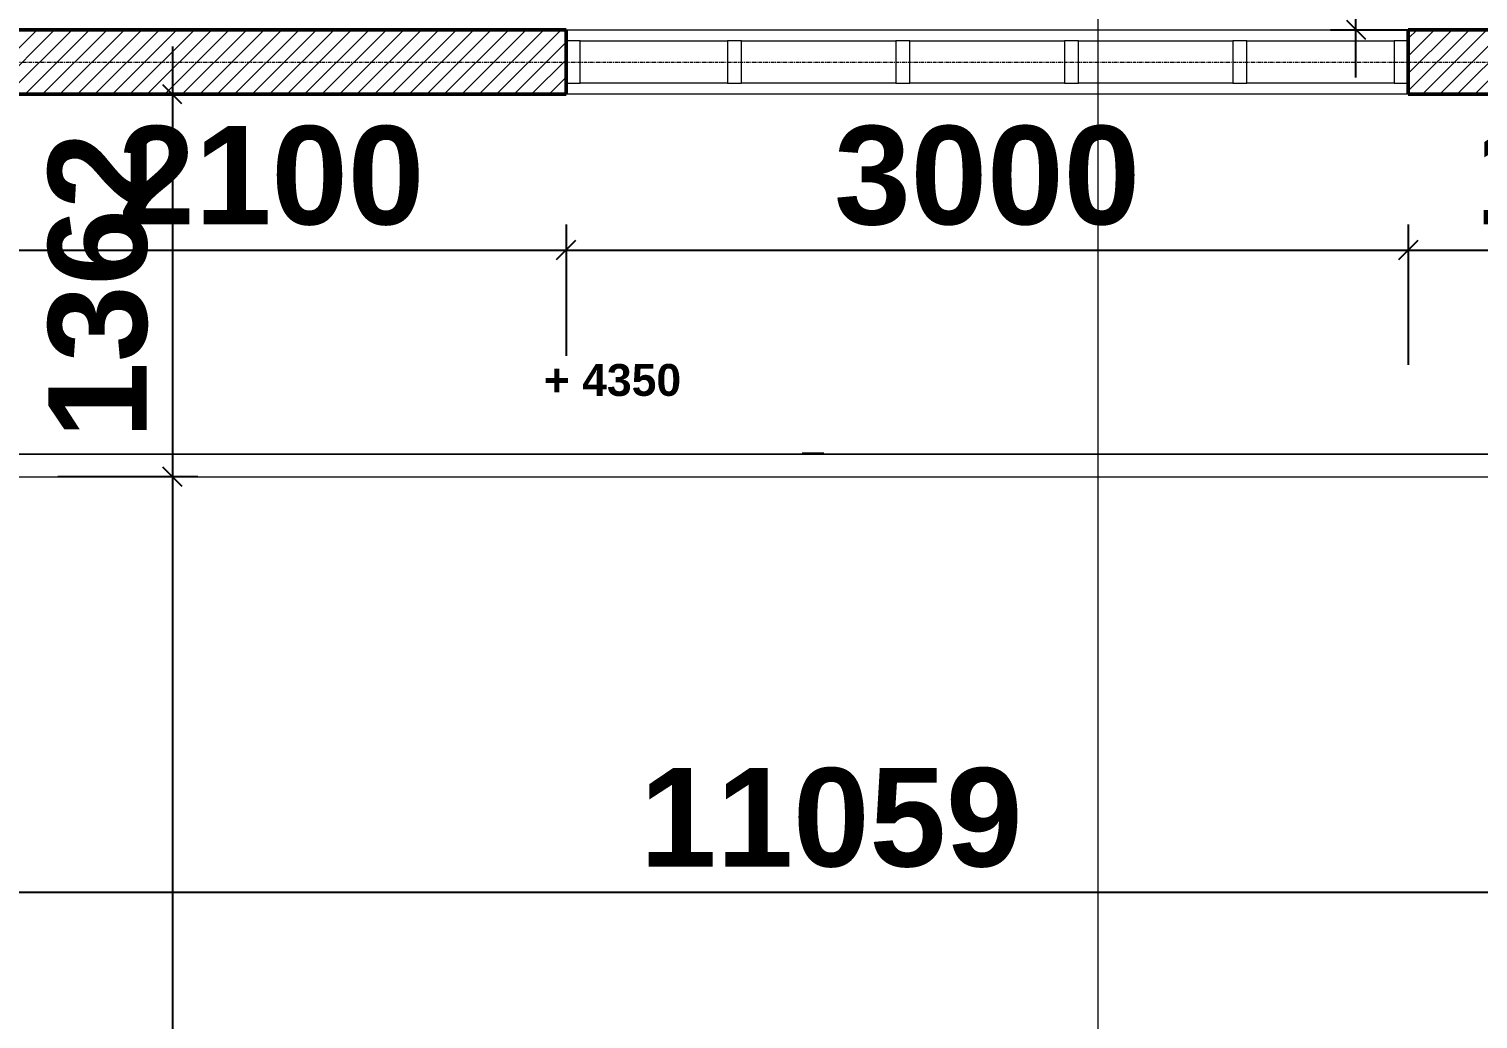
# Model space of a CAD drawing. Header units: inches. Extents: x 22 to 382261, y 22 to 371281.
# Drawn here: x 32001 to 37163, y 174780 to 178305 of the extents above; entities that cross this region are included whole.
import ezdxf

# ---------------------------------------------------------------- set-up
doc = ezdxf.new("R2010")
doc.units = ezdxf.units.IN
doc.header["$MEASUREMENT"] = 0
doc.linetypes.add('Grid Line 1_2_', pattern=[22.225, 12.7, -3.175, 3.175, -3.175])
for name, color, linetype, lineweight in [('A-ANNO-DIMS', 211, 'Continuous', 9), ('A-FLOR-HRAL', 11, 'Continuous', 9), ('A-GLAZ-CWMG', 51, 'Continuous', 9), ('A-WALL-PATT', 111, 'Continuous', 9), ('G-ANNO-DIMS', 111, 'Continuous', 9), ('G-ANNO-SYMB', 111, 'Continuous', 9), ('I-WALL', 2, 'Continuous', 9), ('S-GRID', 1, 'Continuous', 9)]:
    doc.layers.add(name, color=color, linetype=linetype, lineweight=lineweight)
doc.styles.add('Arial_B', font='arialbd.ttf', dxfattribs={"height": 350.793651})
doc.styles.add('Arial_B_1', font='arialbd.ttf', dxfattribs={"height": 180.555556})
doc.dimstyles.new('2', dxfattribs={"dimscale": 304.8, "dimtxt": 346.888196, "dimasz": 0.221354, "dimexe": 1.338583, "dimexo": 0.0625, "dimgap": 0.278871, "dimtad": 1, "dimdec": 0, "dimzin": 0, "dimdsep": 46, "dimtxsty": 'Arial_B', "dimblk1": 'OBLIQUE', "dimblk2": 'OBLIQUE', "dimsah": 1, "dimcen": 0.09, "dimdle": 0.557743, "dimazin": 0, "dimtfac": 1, "dimtdec": 4, "dimtix": 1, "dimtmove": 0, "dimatfit": 3, "dimfxl": 0.557743, "dimfxlon": 1, "dimtvp": 1, "dimtolj": 1, "dimtzin": 0, "dimarcsym": 2})

# ---------------------------------------------------------------- blocks, each defined once
blk = doc.blocks.new('Rectangular Mullion - 50 x 150mm-448107-02-FIRST FLOOR DIM - PART B')
at = {"layer": 'A-GLAZ-CWMG'}
for p, q in [((0, 75), (-50, 75)), ((-50, 75), (-50, -75)), ((0, -75), (0, 75)), ((-50, -75), (0, -75))]:
    blk.add_line(p, q, dxfattribs=at)
blk = doc.blocks.new('Rectangular Mullion - 50 x 150mm-443211-02-FIRST FLOOR DIM - PART B')
at = {"layer": 'A-GLAZ-CWMG'}
for p, q in [((7506.2, 8493.2), (7506.2, 8643.2)), ((7506.2, 8643.2), (8031.2, 8643.2)), ((8031.2, 8643.2), (8031.2, 8493.2)), ((8031.2, 8493.2), (7506.2, 8493.2))]:
    blk.add_line(p, q, dxfattribs=at)
blk = doc.blocks.new('Rectangular Mullion - 50 x 150mm-448108-02-FIRST FLOOR DIM - PART B')
at = {"layer": 'A-GLAZ-CWMG'}
for p, q in [((-50, -75), (-50, 75)), ((-50, 75), (0, 75)), ((0, 75), (0, -75)), ((0, -75), (-50, -75))]:
    blk.add_line(p, q, dxfattribs=at)
blk = doc.blocks.new('Rectangular Mullion - 50 x 150mm-448103-02-FIRST FLOOR DIM - PART B')
at = {"layer": 'A-GLAZ-CWMG'}
for p, q in [((-25, -75), (-25, 75)), ((-25, 75), (25, 75)), ((25, 75), (25, -75)), ((25, -75), (-25, -75))]:
    blk.add_line(p, q, dxfattribs=at)
blk = doc.blocks.new('Rectangular Mullion - 50 x 150mm-443217-02-FIRST FLOOR DIM - PART B')
at = {"layer": 'A-GLAZ-CWMG'}
for p, q in [((9281.2, 8493.2), (9281.2, 8643.2)), ((9281.2, 8643.2), (9831.2, 8643.2)), ((9831.2, 8643.2), (9831.2, 8493.2)), ((9831.2, 8493.2), (9281.2, 8493.2))]:
    blk.add_line(p, q, dxfattribs=at)
blk = doc.blocks.new('Top Rail Type - Top Rail_Internal_-537676-02-FIRST FLOOR DIM - PART B')
at = {"layer": 'A-FLOR-HRAL'}
for p, q in [((11593.7, 7171.5), (2881.2, 7171.5)), ((2921.8, 7091.5), (13850.6, 7091.5))]:
    blk.add_line(p, q, dxfattribs=at)
blk = doc.blocks.new('Top Rail Type - Top Rail_Internal_-V13-02-FIRST FLOOR DIM - PART B')
at = {"layer": 'A-FLOR-HRAL'}
for p, q in [((2881.2, 7171.5), (11593.7, 7171.5)), ((2921.8, 7091.5), (13850.6, 7091.5))]:
    blk.add_line(p, q, dxfattribs=at)
blk = doc.blocks.new('_Oblique')
at = {"color": 0, "linetype": 'ByBlock', "lineweight": -2}
blk.add_line((-0.5, -0.5), (0.5, 0.5), dxfattribs=at)
blk = doc.blocks.new('*D5498')
at = {"layer": 'A-ANNO-DIMS', "color": 0, "lineweight": -2, "transparency": 16777216}
for p, q in [((29329.5, 175322.2), (29329.5, 174823.2)), ((40388.9, 175322.2), (40388.9, 174823.2)), ((29159.5, 175231.2), (40558.9, 175231.2))]:
    blk.add_line(p, q, dxfattribs=at)
at = {"layer": 'Defpoints', "color": 0, "transparency": 16777216}
for p in [(29329.5, 175341.2), (40388.9, 175341.2), (40388.9, 175231.2)]:
    blk.add_point(p, dxfattribs=at)
at = {"layer": 'A-ANNO-DIMS', "color": 0, "lineweight": -2, "transparency": 16777216, "xscale": 67.46874999999999, "yscale": 67.46874999999999, "zscale": 67.46874999999999, "rotation": 180}
blk.add_blockref('_Oblique', (29329.5, 175231.2), dxfattribs=at)
at = {"layer": 'A-ANNO-DIMS', "color": 0, "lineweight": -2, "transparency": 16777216, "xscale": 67.46874999999999, "yscale": 67.46874999999999, "zscale": 67.46874999999999}
blk.add_blockref('_Oblique', (40388.9, 175231.2), dxfattribs=at)
at = {"layer": 'A-ANNO-DIMS', "color": 0, "transparency": 16777216, "insert": (34859.2, 175495.4), "char_height": 350.79, "width": 1026.089, "attachment_point": 5, "style": 'Arial_B'}
blk.add_mtext('\\A1;11059', dxfattribs=at)
blk = doc.blocks.new('*D5532')
at = {"layer": 'A-ANNO-DIMS', "color": 0, "lineweight": -2, "transparency": 16777216}
for p, q in [((32511.8, 178242), (32511.8, 176540.3)), ((32602.8, 178072), (32103.8, 178072)), ((32602.8, 176710.3), (32103.8, 176710.3))]:
    blk.add_line(p, q, dxfattribs=at)
at = {"layer": 'Defpoints', "color": 0, "transparency": 16777216}
for p in [(32621.8, 178072), (32511.8, 176710.3), (32621.8, 176710.3)]:
    blk.add_point(p, dxfattribs=at)
at = {"layer": 'A-ANNO-DIMS', "color": 0, "lineweight": -2, "transparency": 16777216, "xscale": 67.46874999999999, "yscale": 67.46874999999999, "zscale": 67.46874999999999}
for p, rotation in [((32511.8, 178072), 90), ((32511.8, 176710.3), 270)]:
    blk.add_blockref('_Oblique', p, dxfattribs=dict(at, rotation=rotation))
at = {"layer": 'A-ANNO-DIMS', "color": 0, "transparency": 16777216, "insert": (32247.7, 177391.2), "char_height": 350.79, "width": 820.872, "attachment_point": 5, "rotation": 90, "style": 'Arial_B'}
blk.add_mtext('\\A1;1362', dxfattribs=at)
blk = doc.blocks.new('*D5533')
at = {"layer": 'A-ANNO-DIMS', "color": 0, "lineweight": -2, "transparency": 16777216}
for p, q in [((32511.8, 176880.3), (32511.8, 166267)), ((32602.8, 176710.3), (32103.8, 176710.3)), ((32602.8, 166437), (32103.8, 166437))]:
    blk.add_line(p, q, dxfattribs=at)
at = {"layer": 'Defpoints', "color": 0, "transparency": 16777216}
for p in [(32621.8, 176710.3), (32511.8, 166437), (32621.8, 166437)]:
    blk.add_point(p, dxfattribs=at)
at = {"layer": 'A-ANNO-DIMS', "color": 0, "lineweight": -2, "transparency": 16777216, "xscale": 67.46874999999999, "yscale": 67.46874999999999, "zscale": 67.46874999999999}
for p, rotation in [((32511.8, 176710.3), 90), ((32511.8, 166437), 270)]:
    blk.add_blockref('_Oblique', p, dxfattribs=dict(at, rotation=rotation))
at = {"layer": 'A-ANNO-DIMS', "color": 0, "transparency": 16777216, "insert": (32247.7, 171573.7), "char_height": 350.79, "width": 1026.089, "attachment_point": 5, "rotation": 90, "style": 'Arial_B'}
blk.add_mtext('\\A1;10273', dxfattribs=at)
blk = doc.blocks.new('*D5541')
at = {"layer": 'A-ANNO-DIMS', "color": 0, "lineweight": -2, "transparency": 16777216}
for p, q in [((36728.1, 178132), (36728.1, 181797)), ((36637.2, 181627), (37136.1, 181627)), ((36637.2, 178302), (37136.1, 178302))]:
    blk.add_line(p, q, dxfattribs=at)
at = {"layer": 'Defpoints', "color": 0, "transparency": 16777216}
for p in [(36618.1, 181627), (36728.1, 181627), (36618.1, 178302)]:
    blk.add_point(p, dxfattribs=at)
at = {"layer": 'A-ANNO-DIMS', "color": 0, "lineweight": -2, "transparency": 16777216, "xscale": 67.46874999999999, "yscale": 67.46874999999999, "zscale": 67.46874999999999}
for p, rotation in [((36728.1, 181627), 90), ((36728.1, 178302), 270)]:
    blk.add_blockref('_Oblique', p, dxfattribs=dict(at, rotation=rotation))
at = {"layer": 'A-ANNO-DIMS', "color": 0, "transparency": 16777216, "insert": (36464, 179964.5), "char_height": 350.79, "width": 820.872, "attachment_point": 5, "rotation": 90, "style": 'Arial_B'}
blk.add_mtext('\\A1;3325', dxfattribs=at)
blk = doc.blocks.new('*D5544')
at = {"layer": 'A-ANNO-DIMS', "color": 0, "lineweight": -2, "transparency": 16777216}
for p, q in [((31814.5, 177608.2), (31814.5, 177109.3)), ((33914.5, 177608.2), (33914.5, 177109.3)), ((31644.5, 177517.3), (34084.5, 177517.3))]:
    blk.add_line(p, q, dxfattribs=at)
at = {"layer": 'Defpoints', "color": 0, "transparency": 16777216}
for p in [(31814.5, 177627.3), (33914.5, 177627.3), (33914.5, 177517.3)]:
    blk.add_point(p, dxfattribs=at)
at = {"layer": 'A-ANNO-DIMS', "color": 0, "lineweight": -2, "transparency": 16777216, "xscale": 67.46874999999999, "yscale": 67.46874999999999, "zscale": 67.46874999999999, "rotation": 180}
blk.add_blockref('_Oblique', (31814.5, 177517.3), dxfattribs=at)
at = {"layer": 'A-ANNO-DIMS', "color": 0, "lineweight": -2, "transparency": 16777216, "xscale": 67.46874999999999, "yscale": 67.46874999999999, "zscale": 67.46874999999999}
blk.add_blockref('_Oblique', (33914.5, 177517.3), dxfattribs=at)
at = {"layer": 'A-ANNO-DIMS', "color": 0, "transparency": 16777216, "insert": (32864.5, 177781.4), "char_height": 350.79, "width": 820.872, "attachment_point": 5, "style": 'Arial_B'}
blk.add_mtext('\\A1;2100', dxfattribs=at)
blk = doc.blocks.new('*D5545')
at = {"layer": 'A-ANNO-DIMS', "color": 0, "lineweight": -2, "transparency": 16777216}
for p, q in [((33914.5, 177608.2), (33914.5, 177109.3)), ((36914.5, 177608.2), (36914.5, 177109.3)), ((33744.5, 177517.3), (37084.5, 177517.3))]:
    blk.add_line(p, q, dxfattribs=at)
at = {"layer": 'Defpoints', "color": 0, "transparency": 16777216}
for p in [(33914.5, 177627.3), (36914.5, 177627.3), (36914.5, 177517.3)]:
    blk.add_point(p, dxfattribs=at)
at = {"layer": 'A-ANNO-DIMS', "color": 0, "lineweight": -2, "transparency": 16777216, "xscale": 67.46874999999999, "yscale": 67.46874999999999, "zscale": 67.46874999999999, "rotation": 180}
blk.add_blockref('_Oblique', (33914.5, 177517.3), dxfattribs=at)
at = {"layer": 'A-ANNO-DIMS', "color": 0, "lineweight": -2, "transparency": 16777216, "xscale": 67.46874999999999, "yscale": 67.46874999999999, "zscale": 67.46874999999999}
blk.add_blockref('_Oblique', (36914.5, 177517.3), dxfattribs=at)
at = {"layer": 'A-ANNO-DIMS', "color": 0, "transparency": 16777216, "insert": (35414.5, 177781.4), "char_height": 350.79, "width": 820.872, "attachment_point": 5, "style": 'Arial_B'}
blk.add_mtext('\\A1;3000', dxfattribs=at)
blk = doc.blocks.new('*D5546')
at = {"layer": 'A-ANNO-DIMS', "color": 0, "lineweight": -2, "transparency": 16777216}
for p, q in [((36914.5, 177608.2), (36914.5, 177109.3)), ((38480.3, 177608.2), (38480.3, 177109.3)), ((36744.5, 177517.3), (38650.3, 177517.3))]:
    blk.add_line(p, q, dxfattribs=at)
at = {"layer": 'Defpoints', "color": 0, "transparency": 16777216}
for p in [(36914.5, 177627.3), (38480.3, 177627.3), (38480.3, 177517.3)]:
    blk.add_point(p, dxfattribs=at)
at = {"layer": 'A-ANNO-DIMS', "color": 0, "lineweight": -2, "transparency": 16777216, "xscale": 67.46874999999999, "yscale": 67.46874999999999, "zscale": 67.46874999999999, "rotation": 180}
blk.add_blockref('_Oblique', (36914.5, 177517.3), dxfattribs=at)
at = {"layer": 'A-ANNO-DIMS', "color": 0, "lineweight": -2, "transparency": 16777216, "xscale": 67.46874999999999, "yscale": 67.46874999999999, "zscale": 67.46874999999999}
blk.add_blockref('_Oblique', (38480.3, 177517.3), dxfattribs=at)
at = {"layer": 'A-ANNO-DIMS', "color": 0, "transparency": 16777216, "insert": (37697.4, 177781.4), "char_height": 350.79, "width": 820.872, "attachment_point": 5, "style": 'Arial_B'}
blk.add_mtext('\\A1;1566', dxfattribs=at)

msp = doc.modelspace()

# ---------------------------------------------------------------- hatches: boundary and pattern name
at = {"layer": 'A-WALL-PATT'}
h = msp.add_hatch(dxfattribs=at)
h.set_pattern_fill('FP_1', color=256, style=0, pattern_type=2)
h.set_pattern_definition([(45, (26458.296, 169618.836), (-31.1127, 31.1127), [])])
h.paths.add_polyline_path([(49162.5, 178072), (49181.6, 178072), (49181.6, 178302), (48939.5, 178302), (48939.5, 178072), (49070.2, 178072)])
h.paths.add_polyline_path([(27914.5, 178072), (28814.5, 178072), (28814.5, 178302), (27909.5, 178302), (27909.5, 178072)])
h.paths.add_polyline_path([(47345.8, 178072), (47889.5, 178072), (47889.5, 178302), (40349.5, 178302), (40349.5, 178072), (46162.4, 178072)])
h.paths.add_polyline_path([(31814.5, 178072), (33914.5, 178072), (33914.5, 178302), (31814.5, 178302), (31814.5, 178191.4)])
h.paths.add_polyline_path([(36914.5, 178072), (38480.3, 178072), (38480.3, 178302), (36914.5, 178302)])

# ---------------------------------------------------------------- linework, layer by layer
at = {"layer": 'G-ANNO-DIMS'}
msp.add_line((34755.1, 176795.8), (34832.1, 176795.8), dxfattribs=at)
at = {"layer": 'G-ANNO-SYMB'}
msp.add_line((35809.3, 183618.4), (35809.3, 162405.5), dxfattribs=at)
at = {"layer": 'I-WALL', "lineweight": 50}
for p, q in [((33914.5, 178302), (31814.5, 178302)), ((33914.5, 178302), (33914.5, 178072)), ((38250.3, 178302), (36914.5, 178302)), ((36914.5, 178302), (36914.5, 178072)), ((33914.5, 178072), (31814.5, 178072)), ((38480.3, 178072), (36914.5, 178072))]:
    msp.add_line(p, q, dxfattribs=at)
at = {"layer": 'I-WALL'}
for p, q in [((33914.5, 178302), (36914.5, 178302)), ((36914.5, 178072), (33914.5, 178072))]:
    msp.add_line(p, q, dxfattribs=at)
at = {"layer": 'S-GRID', "linetype": 'Grid Line 1_2_'}
msp.add_line((13374.5, 178187), (52337.5, 178187), dxfattribs=at)

# ---------------------------------------------------------------- block references
at = {"layer": 'A-FLOR-HRAL'}
for name in ['Top Rail Type - Top Rail_Internal_-537676-02-FIRST FLOOR DIM - PART B', 'Top Rail Type - Top Rail_Internal_-V13-02-FIRST FLOOR DIM - PART B']:
    msp.add_blockref(name, (26458.3, 169618.8), dxfattribs=at)
at = {"layer": 'A-GLAZ-CWMG', "extrusion": (0, 0, -1)}
for name, p in [('Rectangular Mullion - 50 x 150mm-448108-02-FIRST FLOOR DIM - PART B', (-33914.5, 178187)), ('Rectangular Mullion - 50 x 150mm-448103-02-FIRST FLOOR DIM - PART B', (-34514.5, 178187)), ('Rectangular Mullion - 50 x 150mm-448103-02-FIRST FLOOR DIM - PART B', (-35114.5, 178187)), ('Rectangular Mullion - 50 x 150mm-448103-02-FIRST FLOOR DIM - PART B', (-35714.5, 178187)), ('Rectangular Mullion - 50 x 150mm-448103-02-FIRST FLOOR DIM - PART B', (-36314.5, 178187))]:
    msp.add_blockref(name, p, dxfattribs=at)
at = {"layer": 'A-GLAZ-CWMG'}
for name, p in [('Rectangular Mullion - 50 x 150mm-443211-02-FIRST FLOOR DIM - PART B', (26458.3, 169618.8)), ('Rectangular Mullion - 50 x 150mm-443217-02-FIRST FLOOR DIM - PART B', (25258.3, 169618.8)), ('Rectangular Mullion - 50 x 150mm-443217-02-FIRST FLOOR DIM - PART B', (25858.3, 169618.8)), ('Rectangular Mullion - 50 x 150mm-443217-02-FIRST FLOOR DIM - PART B', (26458.3, 169618.8)), ('Rectangular Mullion - 50 x 150mm-443211-02-FIRST FLOOR DIM - PART B', (28833.3, 169618.8)), ('Rectangular Mullion - 50 x 150mm-448107-02-FIRST FLOOR DIM - PART B', (36914.5, 178187))]:
    msp.add_blockref(name, p, dxfattribs=at)

# ---------------------------------------------------------------- dimensions: what is measured, and where the dimension line sits
at = {"layer": 'A-ANNO-DIMS'}
for base, p1, p2, override, picture, middle in [((36728.1, 181627), (36618.1, 178302), (36618.1, 181627), {"dimpost": '<>', "dimfxl": 3325}, '*D5541', (36464, 179964.5)), ((32511.8, 176710.3), (32621.8, 178072), (32621.8, 176710.3), {"dimpost": '<>', "dimfxl": 1361.71847}, '*D5532', (32247.7, 177391.2)), ((32511.8, 166437), (32621.8, 176710.3), (32621.8, 166437), {"dimpost": '<>', "dimfxl": 10273.28153}, '*D5533', (32247.7, 171573.7))]:
    dim = msp.add_linear_dim(base=base, p1=p1, p2=p2, angle=90, dimstyle='2', override=override, dxfattribs=at)
    dim.commit()
    dim.dimension.update_dxf_attribs({"geometry": picture, "text_midpoint": middle})
for base, p1, p2, override, picture, middle in [((33914.5, 177517.3), (31814.5, 177627.3), (33914.5, 177627.3), {"dimpost": '<>', "dimfxl": 2100}, '*D5544', (32864.5, 177781.4)), ((36914.5, 177517.3), (33914.5, 177627.3), (36914.5, 177627.3), {"dimpost": '<>', "dimfxl": 3000}, '*D5545', (35414.5, 177781.4)), ((38480.3, 177517.3), (36914.5, 177627.3), (38480.3, 177627.3), {"dimpost": '<>', "dimfxl": 1565.8}, '*D5546', (37697.4, 177781.4)), ((40388.9, 175231.2), (29329.5, 175341.2), (40388.9, 175341.2), {"dimpost": '<>', "dimfxl": 11059.390765}, '*D5498', (34859.2, 175495.4))]:
    dim = msp.add_linear_dim(base=base, p1=p1, p2=p2, dimstyle='2', override=override, dxfattribs=at)
    dim.commit()
    dim.dimension.update_dxf_attribs({"geometry": picture, "text_midpoint": middle})

# ---------------------------------------------------------------- next in the draw order: texts
at = {"layer": 'G-ANNO-DIMS', "insert": (33835.1, 177111.7), "char_height": 113.49, "width": 716.461, "attachment_point": 1, "line_spacing_factor": 0.941778, "style": 'Arial_B_1', "bg_fill": 3, "box_fill_scale": 1.25, "bg_fill_color": 256, "bg_fill_true_color": 13158600, "bg_fill_transparency": 0}
msp.add_mtext('+ 4350', dxfattribs=at)

doc.saveas('drawing.dxf')
